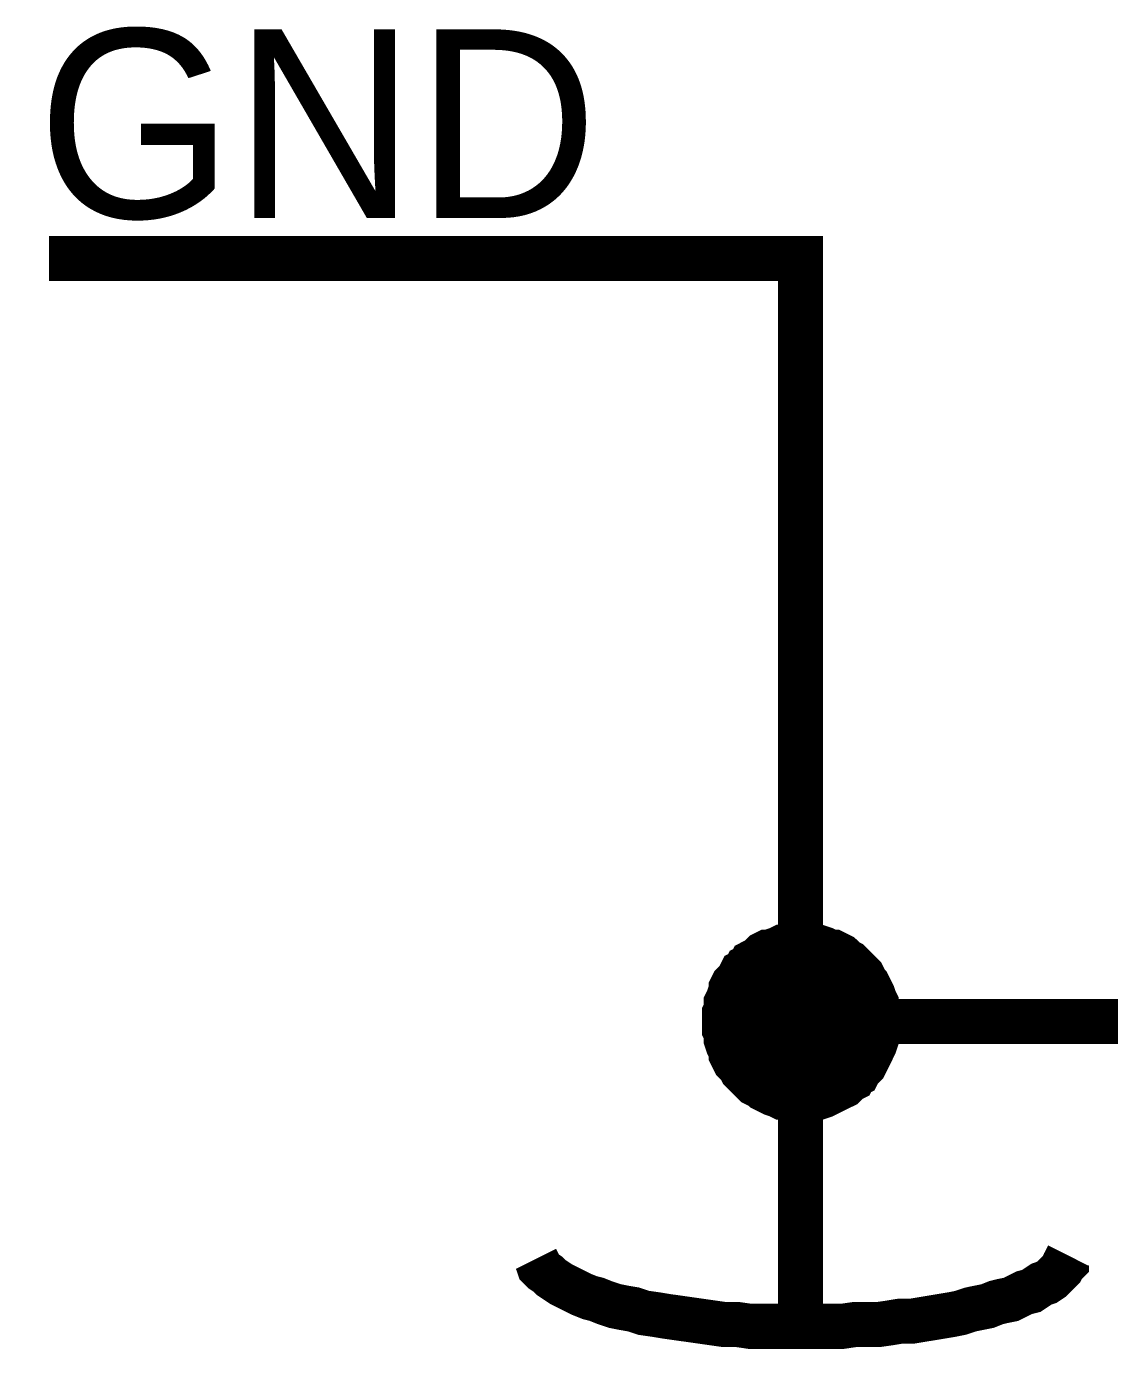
# Model space of a CAD drawing. Header units: millimetres. Extents: x 0 to 13.8, y 0 to 11.8.
# Drawn here: x 11.018 to 11.3015, y 9.3626 to 9.7092 of the extents above; entities that cross this region are included whole.
import ezdxf

# ---------------------------------------------------------------- set-up
doc = ezdxf.new("R2010")
doc.units = ezdxf.units.MM
doc.header["$MEASUREMENT"] = 0
doc.layers.add('Sheet', color=255, linetype='Continuous')

msp = doc.modelspace()

# ---------------------------------------------------------------- linework, layer by layer
at = {"layer": 'Sheet'}
for points, const_width in [([(11.02389, 9.64849), (11.22056, 9.64849), (11.22056, 9.44873), (12.00814, 9.44873)], 0.0118), ([(11.20072, 9.44873), (11.20072, 9.44961), (11.20072, 9.45094), (11.20116, 9.45182), (11.20116, 9.4527), (11.20116, 9.45358), (11.2016, 9.45446), (11.20204, 9.45579), (11.20248, 9.45667), (11.20248, 9.45755), (11.20292, 9.45843), (11.20336, 9.45887), (11.20424, 9.45976), (11.20469, 9.46064), (11.20513, 9.46152), (11.20601, 9.46196), (11.20645, 9.46284), (11.20733, 9.46328), (11.20777, 9.46416), (11.20865, 9.46461), (11.20954, 9.46505), (11.21042, 9.46593), (11.21086, 9.46637), (11.21174, 9.46681), (11.21262, 9.46681), (11.21351, 9.46725), (11.21483, 9.46769), (11.21571, 9.46813), (11.21659, 9.46813), (11.21747, 9.46813), (11.21836, 9.46857), (11.21968, 9.46857), (11.22056, 9.46857)], 0.0118), ([(11.20072, 9.44873), (11.20072, 9.44961), (11.20072, 9.45094), (11.20116, 9.45182), (11.20116, 9.4527), (11.20116, 9.45358), (11.2016, 9.45446), (11.20204, 9.45579), (11.20248, 9.45667), (11.20248, 9.45755), (11.20292, 9.45843), (11.20336, 9.45887), (11.20424, 9.45976), (11.20469, 9.46064), (11.20513, 9.46152), (11.20601, 9.46196), (11.20645, 9.46284), (11.20733, 9.46328), (11.20777, 9.46416), (11.20865, 9.46461), (11.20954, 9.46505), (11.21042, 9.46593), (11.21086, 9.46637), (11.21174, 9.46681), (11.21262, 9.46681), (11.21351, 9.46725), (11.21483, 9.46769), (11.21571, 9.46813), (11.21659, 9.46813), (11.21747, 9.46813), (11.21836, 9.46857), (11.21968, 9.46857), (11.22056, 9.46857)], 0.0118), ([(11.20072, 9.44873), (11.20072, 9.44961), (11.20072, 9.45094), (11.20116, 9.45182), (11.20116, 9.4527), (11.20116, 9.45358), (11.2016, 9.45446), (11.20204, 9.45579), (11.20248, 9.45667), (11.20248, 9.45755), (11.20292, 9.45843), (11.20336, 9.45887), (11.20424, 9.45976), (11.20469, 9.46064), (11.20513, 9.46152), (11.20601, 9.46196), (11.20645, 9.46284), (11.20733, 9.46328), (11.20777, 9.46416), (11.20865, 9.46461), (11.20954, 9.46505), (11.21042, 9.46593), (11.21086, 9.46637), (11.21174, 9.46681), (11.21262, 9.46681), (11.21351, 9.46725), (11.21483, 9.46769), (11.21571, 9.46813), (11.21659, 9.46813), (11.21747, 9.46813), (11.21836, 9.46857), (11.21968, 9.46857), (11.22056, 9.46857)], 0.0118), ([(11.20072, 9.44873), (11.20072, 9.44961), (11.20072, 9.45094), (11.20116, 9.45182), (11.20116, 9.4527), (11.20116, 9.45358), (11.2016, 9.45446), (11.20204, 9.45579), (11.20248, 9.45667), (11.20248, 9.45755), (11.20292, 9.45843), (11.20336, 9.45887), (11.20424, 9.45976), (11.20469, 9.46064), (11.20513, 9.46152), (11.20601, 9.46196), (11.20645, 9.46284), (11.20733, 9.46328), (11.20777, 9.46416), (11.20865, 9.46461), (11.20954, 9.46505), (11.21042, 9.46593), (11.21086, 9.46637), (11.21174, 9.46681), (11.21262, 9.46681), (11.21351, 9.46725), (11.21483, 9.46769), (11.21571, 9.46813), (11.21659, 9.46813), (11.21747, 9.46813), (11.21836, 9.46857), (11.21968, 9.46857), (11.22056, 9.46857)], 0.0118), ([(11.20072, 9.44873), (11.20072, 9.44961), (11.20072, 9.45094), (11.20116, 9.45182), (11.20116, 9.4527), (11.20116, 9.45358), (11.2016, 9.45446), (11.20204, 9.45579), (11.20248, 9.45667), (11.20248, 9.45755), (11.20292, 9.45843), (11.20336, 9.45887), (11.20424, 9.45976), (11.20469, 9.46064), (11.20513, 9.46152), (11.20601, 9.46196), (11.20645, 9.46284), (11.20733, 9.46328), (11.20777, 9.46416), (11.20865, 9.46461), (11.20954, 9.46505), (11.21042, 9.46593), (11.21086, 9.46637), (11.21174, 9.46681), (11.21262, 9.46681), (11.21351, 9.46725), (11.21483, 9.46769), (11.21571, 9.46813), (11.21659, 9.46813), (11.21747, 9.46813), (11.21836, 9.46857), (11.21968, 9.46857), (11.22056, 9.46857)], 0.0118), ([(11.22056, 9.46857), (11.22056, 9.46857)], 0.0118), ([(11.22056, 9.46857), (11.22144, 9.46857), (11.22277, 9.46857), (11.22365, 9.46813), (11.22453, 9.46813), (11.22541, 9.46813), (11.22673, 9.46769), (11.22762, 9.46725), (11.2285, 9.46681), (11.22938, 9.46681), (11.23026, 9.46637), (11.23114, 9.46593), (11.23203, 9.46505), (11.23247, 9.46461), (11.23335, 9.46416), (11.23423, 9.46328), (11.23467, 9.46284), (11.23555, 9.46196), (11.23599, 9.46152), (11.23688, 9.46064), (11.23732, 9.45976), (11.23776, 9.45887), (11.2382, 9.45843), (11.23864, 9.45755), (11.23908, 9.45667), (11.23952, 9.45579), (11.23996, 9.45446), (11.2404, 9.45358), (11.2404, 9.4527), (11.2404, 9.45182), (11.24085, 9.45094), (11.24085, 9.44961), (11.24085, 9.44873)], 0.0118), ([(11.22056, 9.46857), (11.22056, 9.46857)], 0.0118), ([(11.22056, 9.46857), (11.22144, 9.46857), (11.22277, 9.46857), (11.22365, 9.46813), (11.22453, 9.46813), (11.22541, 9.46813), (11.22673, 9.46769), (11.22762, 9.46725), (11.2285, 9.46681), (11.22938, 9.46681), (11.23026, 9.46637), (11.23114, 9.46593), (11.23203, 9.46505), (11.23247, 9.46461), (11.23335, 9.46416), (11.23423, 9.46328), (11.23467, 9.46284), (11.23555, 9.46196), (11.23599, 9.46152), (11.23688, 9.46064), (11.23732, 9.45976), (11.23776, 9.45887), (11.2382, 9.45843), (11.23864, 9.45755), (11.23908, 9.45667), (11.23952, 9.45579), (11.23996, 9.45446), (11.2404, 9.45358), (11.2404, 9.4527), (11.2404, 9.45182), (11.24085, 9.45094), (11.24085, 9.44961), (11.24085, 9.44873)], 0.0118), ([(11.22056, 9.46857), (11.22056, 9.46857)], 0.0118), ([(11.22056, 9.46857), (11.22144, 9.46857), (11.22277, 9.46857), (11.22365, 9.46813), (11.22453, 9.46813), (11.22541, 9.46813), (11.22673, 9.46769), (11.22762, 9.46725), (11.2285, 9.46681), (11.22938, 9.46681), (11.23026, 9.46637), (11.23114, 9.46593), (11.23203, 9.46505), (11.23247, 9.46461), (11.23335, 9.46416), (11.23423, 9.46328), (11.23467, 9.46284), (11.23555, 9.46196), (11.23599, 9.46152), (11.23688, 9.46064), (11.23732, 9.45976), (11.23776, 9.45887), (11.2382, 9.45843), (11.23864, 9.45755), (11.23908, 9.45667), (11.23952, 9.45579), (11.23996, 9.45446), (11.2404, 9.45358), (11.2404, 9.4527), (11.2404, 9.45182), (11.24085, 9.45094), (11.24085, 9.44961), (11.24085, 9.44873)], 0.0118), ([(11.22056, 9.46857), (11.22056, 9.46857)], 0.0118), ([(11.22056, 9.46857), (11.22144, 9.46857), (11.22277, 9.46857), (11.22365, 9.46813), (11.22453, 9.46813), (11.22541, 9.46813), (11.22673, 9.46769), (11.22762, 9.46725), (11.2285, 9.46681), (11.22938, 9.46681), (11.23026, 9.46637), (11.23114, 9.46593), (11.23203, 9.46505), (11.23247, 9.46461), (11.23335, 9.46416), (11.23423, 9.46328), (11.23467, 9.46284), (11.23555, 9.46196), (11.23599, 9.46152), (11.23688, 9.46064), (11.23732, 9.45976), (11.23776, 9.45887), (11.2382, 9.45843), (11.23864, 9.45755), (11.23908, 9.45667), (11.23952, 9.45579), (11.23996, 9.45446), (11.2404, 9.45358), (11.2404, 9.4527), (11.2404, 9.45182), (11.24085, 9.45094), (11.24085, 9.44961), (11.24085, 9.44873)], 0.0118), ([(11.22056, 9.46857), (11.22056, 9.46857)], 0.0118), ([(11.22056, 9.46857), (11.22144, 9.46857), (11.22277, 9.46857), (11.22365, 9.46813), (11.22453, 9.46813), (11.22541, 9.46813), (11.22673, 9.46769), (11.22762, 9.46725), (11.2285, 9.46681), (11.22938, 9.46681), (11.23026, 9.46637), (11.23114, 9.46593), (11.23203, 9.46505), (11.23247, 9.46461), (11.23335, 9.46416), (11.23423, 9.46328), (11.23467, 9.46284), (11.23555, 9.46196), (11.23599, 9.46152), (11.23688, 9.46064), (11.23732, 9.45976), (11.23776, 9.45887), (11.2382, 9.45843), (11.23864, 9.45755), (11.23908, 9.45667), (11.23952, 9.45579), (11.23996, 9.45446), (11.2404, 9.45358), (11.2404, 9.4527), (11.2404, 9.45182), (11.24085, 9.45094), (11.24085, 9.44961), (11.24085, 9.44873)], 0.0118), ([(11.20072, 9.44873), (11.20072, 9.44961), (11.20072, 9.45094), (11.20116, 9.45182), (11.20116, 9.4527), (11.20116, 9.45358), (11.2016, 9.45446), (11.20204, 9.45579), (11.20248, 9.45667), (11.20248, 9.45755), (11.20292, 9.45843), (11.20336, 9.45887), (11.20424, 9.45976), (11.20469, 9.46064), (11.20513, 9.46152), (11.20601, 9.46196), (11.20645, 9.46284), (11.20733, 9.46328), (11.20777, 9.46416), (11.20865, 9.46461), (11.20954, 9.46505), (11.21042, 9.46593), (11.21086, 9.46637), (11.21174, 9.46681), (11.21262, 9.46681), (11.21351, 9.46725), (11.21483, 9.46769), (11.21571, 9.46813), (11.21659, 9.46813), (11.21747, 9.46813), (11.21836, 9.46857), (11.21968, 9.46857), (11.22056, 9.46857)], 0.0039), ([(11.20072, 9.44873), (11.20072, 9.44961), (11.20072, 9.45094), (11.20116, 9.45182), (11.20116, 9.4527), (11.20116, 9.45358), (11.2016, 9.45446), (11.20204, 9.45579), (11.20248, 9.45667), (11.20248, 9.45755), (11.20292, 9.45843), (11.20336, 9.45887), (11.20424, 9.45976), (11.20469, 9.46064), (11.20513, 9.46152), (11.20601, 9.46196), (11.20645, 9.46284), (11.20733, 9.46328), (11.20777, 9.46416), (11.20865, 9.46461), (11.20954, 9.46505), (11.21042, 9.46593), (11.21086, 9.46637), (11.21174, 9.46681), (11.21262, 9.46681), (11.21351, 9.46725), (11.21483, 9.46769), (11.21571, 9.46813), (11.21659, 9.46813), (11.21747, 9.46813), (11.21836, 9.46857), (11.21968, 9.46857), (11.22056, 9.46857)], 0.0039), ([(11.20072, 9.44873), (11.20072, 9.44961), (11.20072, 9.45094), (11.20116, 9.45182), (11.20116, 9.4527), (11.20116, 9.45358), (11.2016, 9.45446), (11.20204, 9.45579), (11.20248, 9.45667), (11.20248, 9.45755), (11.20292, 9.45843), (11.20336, 9.45887), (11.20424, 9.45976), (11.20469, 9.46064), (11.20513, 9.46152), (11.20601, 9.46196), (11.20645, 9.46284), (11.20733, 9.46328), (11.20777, 9.46416), (11.20865, 9.46461), (11.20954, 9.46505), (11.21042, 9.46593), (11.21086, 9.46637), (11.21174, 9.46681), (11.21262, 9.46681), (11.21351, 9.46725), (11.21483, 9.46769), (11.21571, 9.46813), (11.21659, 9.46813), (11.21747, 9.46813), (11.21836, 9.46857), (11.21968, 9.46857), (11.22056, 9.46857)], 0.0039), ([(11.20072, 9.44873), (11.20072, 9.44961), (11.20072, 9.45094), (11.20116, 9.45182), (11.20116, 9.4527), (11.20116, 9.45358), (11.2016, 9.45446), (11.20204, 9.45579), (11.20248, 9.45667), (11.20248, 9.45755), (11.20292, 9.45843), (11.20336, 9.45887), (11.20424, 9.45976), (11.20469, 9.46064), (11.20513, 9.46152), (11.20601, 9.46196), (11.20645, 9.46284), (11.20733, 9.46328), (11.20777, 9.46416), (11.20865, 9.46461), (11.20954, 9.46505), (11.21042, 9.46593), (11.21086, 9.46637), (11.21174, 9.46681), (11.21262, 9.46681), (11.21351, 9.46725), (11.21483, 9.46769), (11.21571, 9.46813), (11.21659, 9.46813), (11.21747, 9.46813), (11.21836, 9.46857), (11.21968, 9.46857), (11.22056, 9.46857)], 0.0039), ([(11.20072, 9.44873), (11.20072, 9.44961), (11.20072, 9.45094), (11.20116, 9.45182), (11.20116, 9.4527), (11.20116, 9.45358), (11.2016, 9.45446), (11.20204, 9.45579), (11.20248, 9.45667), (11.20248, 9.45755), (11.20292, 9.45843), (11.20336, 9.45887), (11.20424, 9.45976), (11.20469, 9.46064), (11.20513, 9.46152), (11.20601, 9.46196), (11.20645, 9.46284), (11.20733, 9.46328), (11.20777, 9.46416), (11.20865, 9.46461), (11.20954, 9.46505), (11.21042, 9.46593), (11.21086, 9.46637), (11.21174, 9.46681), (11.21262, 9.46681), (11.21351, 9.46725), (11.21483, 9.46769), (11.21571, 9.46813), (11.21659, 9.46813), (11.21747, 9.46813), (11.21836, 9.46857), (11.21968, 9.46857), (11.22056, 9.46857)], 0.0039), ([(11.22056, 9.46857), (11.22056, 9.46857)], 0.0039), ([(11.22056, 9.46857), (11.22144, 9.46857), (11.22277, 9.46857), (11.22365, 9.46813), (11.22453, 9.46813), (11.22541, 9.46813), (11.22673, 9.46769), (11.22762, 9.46725), (11.2285, 9.46681), (11.22938, 9.46681), (11.23026, 9.46637), (11.23114, 9.46593), (11.23203, 9.46505), (11.23247, 9.46461), (11.23335, 9.46416), (11.23423, 9.46328), (11.23467, 9.46284), (11.23555, 9.46196), (11.23599, 9.46152), (11.23688, 9.46064), (11.23732, 9.45976), (11.23776, 9.45887), (11.2382, 9.45843), (11.23864, 9.45755), (11.23908, 9.45667), (11.23952, 9.45579), (11.23996, 9.45446), (11.2404, 9.45358), (11.2404, 9.4527), (11.2404, 9.45182), (11.24085, 9.45094), (11.24085, 9.44961), (11.24085, 9.44873)], 0.0039), ([(11.22056, 9.46857), (11.22056, 9.46857)], 0.0039), ([(11.22056, 9.46857), (11.22144, 9.46857), (11.22277, 9.46857), (11.22365, 9.46813), (11.22453, 9.46813), (11.22541, 9.46813), (11.22673, 9.46769), (11.22762, 9.46725), (11.2285, 9.46681), (11.22938, 9.46681), (11.23026, 9.46637), (11.23114, 9.46593), (11.23203, 9.46505), (11.23247, 9.46461), (11.23335, 9.46416), (11.23423, 9.46328), (11.23467, 9.46284), (11.23555, 9.46196), (11.23599, 9.46152), (11.23688, 9.46064), (11.23732, 9.45976), (11.23776, 9.45887), (11.2382, 9.45843), (11.23864, 9.45755), (11.23908, 9.45667), (11.23952, 9.45579), (11.23996, 9.45446), (11.2404, 9.45358), (11.2404, 9.4527), (11.2404, 9.45182), (11.24085, 9.45094), (11.24085, 9.44961), (11.24085, 9.44873)], 0.0039), ([(11.22056, 9.46857), (11.22056, 9.46857)], 0.0039), ([(11.22056, 9.46857), (11.22144, 9.46857), (11.22277, 9.46857), (11.22365, 9.46813), (11.22453, 9.46813), (11.22541, 9.46813), (11.22673, 9.46769), (11.22762, 9.46725), (11.2285, 9.46681), (11.22938, 9.46681), (11.23026, 9.46637), (11.23114, 9.46593), (11.23203, 9.46505), (11.23247, 9.46461), (11.23335, 9.46416), (11.23423, 9.46328), (11.23467, 9.46284), (11.23555, 9.46196), (11.23599, 9.46152), (11.23688, 9.46064), (11.23732, 9.45976), (11.23776, 9.45887), (11.2382, 9.45843), (11.23864, 9.45755), (11.23908, 9.45667), (11.23952, 9.45579), (11.23996, 9.45446), (11.2404, 9.45358), (11.2404, 9.4527), (11.2404, 9.45182), (11.24085, 9.45094), (11.24085, 9.44961), (11.24085, 9.44873)], 0.0039), ([(11.22056, 9.46857), (11.22056, 9.46857)], 0.0039), ([(11.22056, 9.46857), (11.22144, 9.46857), (11.22277, 9.46857), (11.22365, 9.46813), (11.22453, 9.46813), (11.22541, 9.46813), (11.22673, 9.46769), (11.22762, 9.46725), (11.2285, 9.46681), (11.22938, 9.46681), (11.23026, 9.46637), (11.23114, 9.46593), (11.23203, 9.46505), (11.23247, 9.46461), (11.23335, 9.46416), (11.23423, 9.46328), (11.23467, 9.46284), (11.23555, 9.46196), (11.23599, 9.46152), (11.23688, 9.46064), (11.23732, 9.45976), (11.23776, 9.45887), (11.2382, 9.45843), (11.23864, 9.45755), (11.23908, 9.45667), (11.23952, 9.45579), (11.23996, 9.45446), (11.2404, 9.45358), (11.2404, 9.4527), (11.2404, 9.45182), (11.24085, 9.45094), (11.24085, 9.44961), (11.24085, 9.44873)], 0.0039), ([(11.22056, 9.46857), (11.22056, 9.46857)], 0.0039), ([(11.22056, 9.46857), (11.22144, 9.46857), (11.22277, 9.46857), (11.22365, 9.46813), (11.22453, 9.46813), (11.22541, 9.46813), (11.22673, 9.46769), (11.22762, 9.46725), (11.2285, 9.46681), (11.22938, 9.46681), (11.23026, 9.46637), (11.23114, 9.46593), (11.23203, 9.46505), (11.23247, 9.46461), (11.23335, 9.46416), (11.23423, 9.46328), (11.23467, 9.46284), (11.23555, 9.46196), (11.23599, 9.46152), (11.23688, 9.46064), (11.23732, 9.45976), (11.23776, 9.45887), (11.2382, 9.45843), (11.23864, 9.45755), (11.23908, 9.45667), (11.23952, 9.45579), (11.23996, 9.45446), (11.2404, 9.45358), (11.2404, 9.4527), (11.2404, 9.45182), (11.24085, 9.45094), (11.24085, 9.44961), (11.24085, 9.44873)], 0.0039), ([(11.22056, 9.42845), (11.21968, 9.42845), (11.21836, 9.42845), (11.21747, 9.42889), (11.21659, 9.42889), (11.21571, 9.42889), (11.21483, 9.42933), (11.21351, 9.42977), (11.21262, 9.43021), (11.21174, 9.43065), (11.21086, 9.43109), (11.21042, 9.43153), (11.20954, 9.43197), (11.20865, 9.43241), (11.20777, 9.4333), (11.20733, 9.43374), (11.20645, 9.43462), (11.20601, 9.43506), (11.20513, 9.43594), (11.20469, 9.43682), (11.20424, 9.43727), (11.20336, 9.43815), (11.20292, 9.43903), (11.20248, 9.43991), (11.20248, 9.44079), (11.20204, 9.44168), (11.2016, 9.44256), (11.20116, 9.44388), (11.20116, 9.44476), (11.20116, 9.44564), (11.20072, 9.44653), (11.20072, 9.44785), (11.20072, 9.44873)], 0.0118), ([(11.20072, 9.44873), (11.20072, 9.44873)], 0.0118), ([(11.22056, 9.42845), (11.21968, 9.42845), (11.21836, 9.42845), (11.21747, 9.42889), (11.21659, 9.42889), (11.21571, 9.42889), (11.21483, 9.42933), (11.21351, 9.42977), (11.21262, 9.43021), (11.21174, 9.43065), (11.21086, 9.43109), (11.21042, 9.43153), (11.20954, 9.43197), (11.20865, 9.43241), (11.20777, 9.4333), (11.20733, 9.43374), (11.20645, 9.43462), (11.20601, 9.43506), (11.20513, 9.43594), (11.20469, 9.43682), (11.20424, 9.43727), (11.20336, 9.43815), (11.20292, 9.43903), (11.20248, 9.43991), (11.20248, 9.44079), (11.20204, 9.44168), (11.2016, 9.44256), (11.20116, 9.44388), (11.20116, 9.44476), (11.20116, 9.44564), (11.20072, 9.44653), (11.20072, 9.44785), (11.20072, 9.44873)], 0.0118), ([(11.20072, 9.44873), (11.20072, 9.44873)], 0.0118), ([(11.22056, 9.42845), (11.21968, 9.42845), (11.21836, 9.42845), (11.21747, 9.42889), (11.21659, 9.42889), (11.21571, 9.42889), (11.21483, 9.42933), (11.21351, 9.42977), (11.21262, 9.43021), (11.21174, 9.43065), (11.21086, 9.43109), (11.21042, 9.43153), (11.20954, 9.43197), (11.20865, 9.43241), (11.20777, 9.4333), (11.20733, 9.43374), (11.20645, 9.43462), (11.20601, 9.43506), (11.20513, 9.43594), (11.20469, 9.43682), (11.20424, 9.43727), (11.20336, 9.43815), (11.20292, 9.43903), (11.20248, 9.43991), (11.20248, 9.44079), (11.20204, 9.44168), (11.2016, 9.44256), (11.20116, 9.44388), (11.20116, 9.44476), (11.20116, 9.44564), (11.20072, 9.44653), (11.20072, 9.44785), (11.20072, 9.44873)], 0.0118), ([(11.20072, 9.44873), (11.20072, 9.44873)], 0.0118), ([(11.22056, 9.42845), (11.21968, 9.42845), (11.21836, 9.42845), (11.21747, 9.42889), (11.21659, 9.42889), (11.21571, 9.42889), (11.21483, 9.42933), (11.21351, 9.42977), (11.21262, 9.43021), (11.21174, 9.43065), (11.21086, 9.43109), (11.21042, 9.43153), (11.20954, 9.43197), (11.20865, 9.43241), (11.20777, 9.4333), (11.20733, 9.43374), (11.20645, 9.43462), (11.20601, 9.43506), (11.20513, 9.43594), (11.20469, 9.43682), (11.20424, 9.43727), (11.20336, 9.43815), (11.20292, 9.43903), (11.20248, 9.43991), (11.20248, 9.44079), (11.20204, 9.44168), (11.2016, 9.44256), (11.20116, 9.44388), (11.20116, 9.44476), (11.20116, 9.44564), (11.20072, 9.44653), (11.20072, 9.44785), (11.20072, 9.44873)], 0.0118), ([(11.20072, 9.44873), (11.20072, 9.44873)], 0.0118), ([(11.22056, 9.42845), (11.21968, 9.42845), (11.21836, 9.42845), (11.21747, 9.42889), (11.21659, 9.42889), (11.21571, 9.42889), (11.21483, 9.42933), (11.21351, 9.42977), (11.21262, 9.43021), (11.21174, 9.43065), (11.21086, 9.43109), (11.21042, 9.43153), (11.20954, 9.43197), (11.20865, 9.43241), (11.20777, 9.4333), (11.20733, 9.43374), (11.20645, 9.43462), (11.20601, 9.43506), (11.20513, 9.43594), (11.20469, 9.43682), (11.20424, 9.43727), (11.20336, 9.43815), (11.20292, 9.43903), (11.20248, 9.43991), (11.20248, 9.44079), (11.20204, 9.44168), (11.2016, 9.44256), (11.20116, 9.44388), (11.20116, 9.44476), (11.20116, 9.44564), (11.20072, 9.44653), (11.20072, 9.44785), (11.20072, 9.44873)], 0.0118), ([(11.20072, 9.44873), (11.20072, 9.44873)], 0.0118), ([(11.24085, 9.44873), (11.24085, 9.44785), (11.24085, 9.44653), (11.2404, 9.44564), (11.2404, 9.44476), (11.2404, 9.44388), (11.23996, 9.44256), (11.23952, 9.44168), (11.23908, 9.44079), (11.23864, 9.43991), (11.2382, 9.43903), (11.23776, 9.43815), (11.23732, 9.43727), (11.23688, 9.43682), (11.23599, 9.43594), (11.23555, 9.43506), (11.23467, 9.43462), (11.23423, 9.43374), (11.23335, 9.4333), (11.23247, 9.43241), (11.23203, 9.43197), (11.23114, 9.43153), (11.23026, 9.43109), (11.22938, 9.43065), (11.2285, 9.43021), (11.22762, 9.42977), (11.22673, 9.42933), (11.22541, 9.42889), (11.22453, 9.42889), (11.22365, 9.42889), (11.22277, 9.42845), (11.22144, 9.42845), (11.22056, 9.42845)], 0.0118), ([(11.22056, 9.36847), (11.22056, 9.44873)], 0.0118), ([(11.24085, 9.44873), (11.24085, 9.44785), (11.24085, 9.44653), (11.2404, 9.44564), (11.2404, 9.44476), (11.2404, 9.44388), (11.23996, 9.44256), (11.23952, 9.44168), (11.23908, 9.44079), (11.23864, 9.43991), (11.2382, 9.43903), (11.23776, 9.43815), (11.23732, 9.43727), (11.23688, 9.43682), (11.23599, 9.43594), (11.23555, 9.43506), (11.23467, 9.43462), (11.23423, 9.43374), (11.23335, 9.4333), (11.23247, 9.43241), (11.23203, 9.43197), (11.23114, 9.43153), (11.23026, 9.43109), (11.22938, 9.43065), (11.2285, 9.43021), (11.22762, 9.42977), (11.22673, 9.42933), (11.22541, 9.42889), (11.22453, 9.42889), (11.22365, 9.42889), (11.22277, 9.42845), (11.22144, 9.42845), (11.22056, 9.42845)], 0.0118), ([(11.24085, 9.44873), (11.24085, 9.44785), (11.24085, 9.44653), (11.2404, 9.44564), (11.2404, 9.44476), (11.2404, 9.44388), (11.23996, 9.44256), (11.23952, 9.44168), (11.23908, 9.44079), (11.23864, 9.43991), (11.2382, 9.43903), (11.23776, 9.43815), (11.23732, 9.43727), (11.23688, 9.43682), (11.23599, 9.43594), (11.23555, 9.43506), (11.23467, 9.43462), (11.23423, 9.43374), (11.23335, 9.4333), (11.23247, 9.43241), (11.23203, 9.43197), (11.23114, 9.43153), (11.23026, 9.43109), (11.22938, 9.43065), (11.2285, 9.43021), (11.22762, 9.42977), (11.22673, 9.42933), (11.22541, 9.42889), (11.22453, 9.42889), (11.22365, 9.42889), (11.22277, 9.42845), (11.22144, 9.42845), (11.22056, 9.42845)], 0.0118), ([(11.24085, 9.44873), (11.24085, 9.44785), (11.24085, 9.44653), (11.2404, 9.44564), (11.2404, 9.44476), (11.2404, 9.44388), (11.23996, 9.44256), (11.23952, 9.44168), (11.23908, 9.44079), (11.23864, 9.43991), (11.2382, 9.43903), (11.23776, 9.43815), (11.23732, 9.43727), (11.23688, 9.43682), (11.23599, 9.43594), (11.23555, 9.43506), (11.23467, 9.43462), (11.23423, 9.43374), (11.23335, 9.4333), (11.23247, 9.43241), (11.23203, 9.43197), (11.23114, 9.43153), (11.23026, 9.43109), (11.22938, 9.43065), (11.2285, 9.43021), (11.22762, 9.42977), (11.22673, 9.42933), (11.22541, 9.42889), (11.22453, 9.42889), (11.22365, 9.42889), (11.22277, 9.42845), (11.22144, 9.42845), (11.22056, 9.42845)], 0.0118), ([(11.24085, 9.44873), (11.24085, 9.44785), (11.24085, 9.44653), (11.2404, 9.44564), (11.2404, 9.44476), (11.2404, 9.44388), (11.23996, 9.44256), (11.23952, 9.44168), (11.23908, 9.44079), (11.23864, 9.43991), (11.2382, 9.43903), (11.23776, 9.43815), (11.23732, 9.43727), (11.23688, 9.43682), (11.23599, 9.43594), (11.23555, 9.43506), (11.23467, 9.43462), (11.23423, 9.43374), (11.23335, 9.4333), (11.23247, 9.43241), (11.23203, 9.43197), (11.23114, 9.43153), (11.23026, 9.43109), (11.22938, 9.43065), (11.2285, 9.43021), (11.22762, 9.42977), (11.22673, 9.42933), (11.22541, 9.42889), (11.22453, 9.42889), (11.22365, 9.42889), (11.22277, 9.42845), (11.22144, 9.42845), (11.22056, 9.42845)], 0.0118), ([(11.24085, 9.44873), (11.24085, 9.44873), (11.24085, 9.44873), (11.24085, 9.44873), (11.24085, 9.44873), (11.24085, 9.44873), (11.24085, 9.44873), (11.24085, 9.44873), (11.24085, 9.44873), (11.24085, 9.44873), (11.24085, 9.44873), (11.24085, 9.44873), (11.24085, 9.44873), (11.24085, 9.44873), (11.24085, 9.44873), (11.24085, 9.44873), (11.24085, 9.44873), (11.24085, 9.44873), (11.24085, 9.44873), (11.24085, 9.44873), (11.24085, 9.44873), (11.24085, 9.44873), (11.24085, 9.44873), (11.24085, 9.44873), (11.24085, 9.44873), (11.24085, 9.44873), (11.24085, 9.44873), (11.24085, 9.44873), (11.24085, 9.44873), (11.24085, 9.44873), (11.24085, 9.44873), (11.24085, 9.44873), (11.24085, 9.44873)], 0.0118), ([(11.24085, 9.44873), (11.24085, 9.44873)], 0.0118), ([(11.24085, 9.44873), (11.24085, 9.44873), (11.24085, 9.44873), (11.24085, 9.44873), (11.24085, 9.44873), (11.24085, 9.44873), (11.24085, 9.44873), (11.24085, 9.44873), (11.24085, 9.44873), (11.24085, 9.44873), (11.24085, 9.44873), (11.24085, 9.44873), (11.24085, 9.44873), (11.24085, 9.44873), (11.24085, 9.44873), (11.24085, 9.44873), (11.24085, 9.44873), (11.24085, 9.44873), (11.24085, 9.44873), (11.24085, 9.44873), (11.24085, 9.44873), (11.24085, 9.44873), (11.24085, 9.44873), (11.24085, 9.44873), (11.24085, 9.44873), (11.24085, 9.44873), (11.24085, 9.44873), (11.24085, 9.44873), (11.24085, 9.44873), (11.24085, 9.44873), (11.24085, 9.44873), (11.24085, 9.44873), (11.24085, 9.44873)], 0.0118), ([(11.24085, 9.44873), (11.24085, 9.44873)], 0.0118), ([(11.24085, 9.44873), (11.24085, 9.44873), (11.24085, 9.44873), (11.24085, 9.44873), (11.24085, 9.44873), (11.24085, 9.44873), (11.24085, 9.44873), (11.24085, 9.44873), (11.24085, 9.44873), (11.24085, 9.44873), (11.24085, 9.44873), (11.24085, 9.44873), (11.24085, 9.44873), (11.24085, 9.44873), (11.24085, 9.44873), (11.24085, 9.44873), (11.24085, 9.44873), (11.24085, 9.44873), (11.24085, 9.44873), (11.24085, 9.44873), (11.24085, 9.44873), (11.24085, 9.44873), (11.24085, 9.44873), (11.24085, 9.44873), (11.24085, 9.44873), (11.24085, 9.44873), (11.24085, 9.44873), (11.24085, 9.44873), (11.24085, 9.44873), (11.24085, 9.44873), (11.24085, 9.44873), (11.24085, 9.44873), (11.24085, 9.44873)], 0.0118), ([(11.24085, 9.44873), (11.24085, 9.44873)], 0.0118), ([(11.24085, 9.44873), (11.24085, 9.44873), (11.24085, 9.44873), (11.24085, 9.44873), (11.24085, 9.44873), (11.24085, 9.44873), (11.24085, 9.44873), (11.24085, 9.44873), (11.24085, 9.44873), (11.24085, 9.44873), (11.24085, 9.44873), (11.24085, 9.44873), (11.24085, 9.44873), (11.24085, 9.44873), (11.24085, 9.44873), (11.24085, 9.44873), (11.24085, 9.44873), (11.24085, 9.44873), (11.24085, 9.44873), (11.24085, 9.44873), (11.24085, 9.44873), (11.24085, 9.44873), (11.24085, 9.44873), (11.24085, 9.44873), (11.24085, 9.44873), (11.24085, 9.44873), (11.24085, 9.44873), (11.24085, 9.44873), (11.24085, 9.44873), (11.24085, 9.44873), (11.24085, 9.44873), (11.24085, 9.44873), (11.24085, 9.44873)], 0.0118), ([(11.24085, 9.44873), (11.24085, 9.44873)], 0.0118), ([(11.24085, 9.44873), (11.24085, 9.44873), (11.24085, 9.44873), (11.24085, 9.44873), (11.24085, 9.44873), (11.24085, 9.44873), (11.24085, 9.44873), (11.24085, 9.44873), (11.24085, 9.44873), (11.24085, 9.44873), (11.24085, 9.44873), (11.24085, 9.44873), (11.24085, 9.44873), (11.24085, 9.44873), (11.24085, 9.44873), (11.24085, 9.44873), (11.24085, 9.44873), (11.24085, 9.44873), (11.24085, 9.44873), (11.24085, 9.44873), (11.24085, 9.44873), (11.24085, 9.44873), (11.24085, 9.44873), (11.24085, 9.44873), (11.24085, 9.44873), (11.24085, 9.44873), (11.24085, 9.44873), (11.24085, 9.44873), (11.24085, 9.44873), (11.24085, 9.44873), (11.24085, 9.44873), (11.24085, 9.44873), (11.24085, 9.44873)], 0.0118), ([(11.24085, 9.44873), (11.24085, 9.44873)], 0.0118), ([(11.22056, 9.42845), (11.21968, 9.42845), (11.21836, 9.42845), (11.21747, 9.42889), (11.21659, 9.42889), (11.21571, 9.42889), (11.21483, 9.42933), (11.21351, 9.42977), (11.21262, 9.43021), (11.21174, 9.43065), (11.21086, 9.43109), (11.21042, 9.43153), (11.20954, 9.43197), (11.20865, 9.43241), (11.20777, 9.4333), (11.20733, 9.43374), (11.20645, 9.43462), (11.20601, 9.43506), (11.20513, 9.43594), (11.20469, 9.43682), (11.20424, 9.43727), (11.20336, 9.43815), (11.20292, 9.43903), (11.20248, 9.43991), (11.20248, 9.44079), (11.20204, 9.44168), (11.2016, 9.44256), (11.20116, 9.44388), (11.20116, 9.44476), (11.20116, 9.44564), (11.20072, 9.44653), (11.20072, 9.44785), (11.20072, 9.44873)], 0.0039), ([(11.20072, 9.44873), (11.20072, 9.44873)], 0.0039), ([(11.22056, 9.42845), (11.21968, 9.42845), (11.21836, 9.42845), (11.21747, 9.42889), (11.21659, 9.42889), (11.21571, 9.42889), (11.21483, 9.42933), (11.21351, 9.42977), (11.21262, 9.43021), (11.21174, 9.43065), (11.21086, 9.43109), (11.21042, 9.43153), (11.20954, 9.43197), (11.20865, 9.43241), (11.20777, 9.4333), (11.20733, 9.43374), (11.20645, 9.43462), (11.20601, 9.43506), (11.20513, 9.43594), (11.20469, 9.43682), (11.20424, 9.43727), (11.20336, 9.43815), (11.20292, 9.43903), (11.20248, 9.43991), (11.20248, 9.44079), (11.20204, 9.44168), (11.2016, 9.44256), (11.20116, 9.44388), (11.20116, 9.44476), (11.20116, 9.44564), (11.20072, 9.44653), (11.20072, 9.44785), (11.20072, 9.44873)], 0.0039), ([(11.20072, 9.44873), (11.20072, 9.44873)], 0.0039), ([(11.22056, 9.42845), (11.21968, 9.42845), (11.21836, 9.42845), (11.21747, 9.42889), (11.21659, 9.42889), (11.21571, 9.42889), (11.21483, 9.42933), (11.21351, 9.42977), (11.21262, 9.43021), (11.21174, 9.43065), (11.21086, 9.43109), (11.21042, 9.43153), (11.20954, 9.43197), (11.20865, 9.43241), (11.20777, 9.4333), (11.20733, 9.43374), (11.20645, 9.43462), (11.20601, 9.43506), (11.20513, 9.43594), (11.20469, 9.43682), (11.20424, 9.43727), (11.20336, 9.43815), (11.20292, 9.43903), (11.20248, 9.43991), (11.20248, 9.44079), (11.20204, 9.44168), (11.2016, 9.44256), (11.20116, 9.44388), (11.20116, 9.44476), (11.20116, 9.44564), (11.20072, 9.44653), (11.20072, 9.44785), (11.20072, 9.44873)], 0.0039), ([(11.20072, 9.44873), (11.20072, 9.44873)], 0.0039), ([(11.22056, 9.42845), (11.21968, 9.42845), (11.21836, 9.42845), (11.21747, 9.42889), (11.21659, 9.42889), (11.21571, 9.42889), (11.21483, 9.42933), (11.21351, 9.42977), (11.21262, 9.43021), (11.21174, 9.43065), (11.21086, 9.43109), (11.21042, 9.43153), (11.20954, 9.43197), (11.20865, 9.43241), (11.20777, 9.4333), (11.20733, 9.43374), (11.20645, 9.43462), (11.20601, 9.43506), (11.20513, 9.43594), (11.20469, 9.43682), (11.20424, 9.43727), (11.20336, 9.43815), (11.20292, 9.43903), (11.20248, 9.43991), (11.20248, 9.44079), (11.20204, 9.44168), (11.2016, 9.44256), (11.20116, 9.44388), (11.20116, 9.44476), (11.20116, 9.44564), (11.20072, 9.44653), (11.20072, 9.44785), (11.20072, 9.44873)], 0.0039), ([(11.20072, 9.44873), (11.20072, 9.44873)], 0.0039), ([(11.22056, 9.42845), (11.21968, 9.42845), (11.21836, 9.42845), (11.21747, 9.42889), (11.21659, 9.42889), (11.21571, 9.42889), (11.21483, 9.42933), (11.21351, 9.42977), (11.21262, 9.43021), (11.21174, 9.43065), (11.21086, 9.43109), (11.21042, 9.43153), (11.20954, 9.43197), (11.20865, 9.43241), (11.20777, 9.4333), (11.20733, 9.43374), (11.20645, 9.43462), (11.20601, 9.43506), (11.20513, 9.43594), (11.20469, 9.43682), (11.20424, 9.43727), (11.20336, 9.43815), (11.20292, 9.43903), (11.20248, 9.43991), (11.20248, 9.44079), (11.20204, 9.44168), (11.2016, 9.44256), (11.20116, 9.44388), (11.20116, 9.44476), (11.20116, 9.44564), (11.20072, 9.44653), (11.20072, 9.44785), (11.20072, 9.44873)], 0.0039), ([(11.20072, 9.44873), (11.20072, 9.44873)], 0.0039), ([(11.24085, 9.44873), (11.24085, 9.44785), (11.24085, 9.44653), (11.2404, 9.44564), (11.2404, 9.44476), (11.2404, 9.44388), (11.23996, 9.44256), (11.23952, 9.44168), (11.23908, 9.44079), (11.23864, 9.43991), (11.2382, 9.43903), (11.23776, 9.43815), (11.23732, 9.43727), (11.23688, 9.43682), (11.23599, 9.43594), (11.23555, 9.43506), (11.23467, 9.43462), (11.23423, 9.43374), (11.23335, 9.4333), (11.23247, 9.43241), (11.23203, 9.43197), (11.23114, 9.43153), (11.23026, 9.43109), (11.22938, 9.43065), (11.2285, 9.43021), (11.22762, 9.42977), (11.22673, 9.42933), (11.22541, 9.42889), (11.22453, 9.42889), (11.22365, 9.42889), (11.22277, 9.42845), (11.22144, 9.42845), (11.22056, 9.42845)], 0.0039), ([(11.24085, 9.44873), (11.24085, 9.44785), (11.24085, 9.44653), (11.2404, 9.44564), (11.2404, 9.44476), (11.2404, 9.44388), (11.23996, 9.44256), (11.23952, 9.44168), (11.23908, 9.44079), (11.23864, 9.43991), (11.2382, 9.43903), (11.23776, 9.43815), (11.23732, 9.43727), (11.23688, 9.43682), (11.23599, 9.43594), (11.23555, 9.43506), (11.23467, 9.43462), (11.23423, 9.43374), (11.23335, 9.4333), (11.23247, 9.43241), (11.23203, 9.43197), (11.23114, 9.43153), (11.23026, 9.43109), (11.22938, 9.43065), (11.2285, 9.43021), (11.22762, 9.42977), (11.22673, 9.42933), (11.22541, 9.42889), (11.22453, 9.42889), (11.22365, 9.42889), (11.22277, 9.42845), (11.22144, 9.42845), (11.22056, 9.42845)], 0.0039), ([(11.24085, 9.44873), (11.24085, 9.44785), (11.24085, 9.44653), (11.2404, 9.44564), (11.2404, 9.44476), (11.2404, 9.44388), (11.23996, 9.44256), (11.23952, 9.44168), (11.23908, 9.44079), (11.23864, 9.43991), (11.2382, 9.43903), (11.23776, 9.43815), (11.23732, 9.43727), (11.23688, 9.43682), (11.23599, 9.43594), (11.23555, 9.43506), (11.23467, 9.43462), (11.23423, 9.43374), (11.23335, 9.4333), (11.23247, 9.43241), (11.23203, 9.43197), (11.23114, 9.43153), (11.23026, 9.43109), (11.22938, 9.43065), (11.2285, 9.43021), (11.22762, 9.42977), (11.22673, 9.42933), (11.22541, 9.42889), (11.22453, 9.42889), (11.22365, 9.42889), (11.22277, 9.42845), (11.22144, 9.42845), (11.22056, 9.42845)], 0.0039), ([(11.24085, 9.44873), (11.24085, 9.44785), (11.24085, 9.44653), (11.2404, 9.44564), (11.2404, 9.44476), (11.2404, 9.44388), (11.23996, 9.44256), (11.23952, 9.44168), (11.23908, 9.44079), (11.23864, 9.43991), (11.2382, 9.43903), (11.23776, 9.43815), (11.23732, 9.43727), (11.23688, 9.43682), (11.23599, 9.43594), (11.23555, 9.43506), (11.23467, 9.43462), (11.23423, 9.43374), (11.23335, 9.4333), (11.23247, 9.43241), (11.23203, 9.43197), (11.23114, 9.43153), (11.23026, 9.43109), (11.22938, 9.43065), (11.2285, 9.43021), (11.22762, 9.42977), (11.22673, 9.42933), (11.22541, 9.42889), (11.22453, 9.42889), (11.22365, 9.42889), (11.22277, 9.42845), (11.22144, 9.42845), (11.22056, 9.42845)], 0.0039), ([(11.24085, 9.44873), (11.24085, 9.44785), (11.24085, 9.44653), (11.2404, 9.44564), (11.2404, 9.44476), (11.2404, 9.44388), (11.23996, 9.44256), (11.23952, 9.44168), (11.23908, 9.44079), (11.23864, 9.43991), (11.2382, 9.43903), (11.23776, 9.43815), (11.23732, 9.43727), (11.23688, 9.43682), (11.23599, 9.43594), (11.23555, 9.43506), (11.23467, 9.43462), (11.23423, 9.43374), (11.23335, 9.4333), (11.23247, 9.43241), (11.23203, 9.43197), (11.23114, 9.43153), (11.23026, 9.43109), (11.22938, 9.43065), (11.2285, 9.43021), (11.22762, 9.42977), (11.22673, 9.42933), (11.22541, 9.42889), (11.22453, 9.42889), (11.22365, 9.42889), (11.22277, 9.42845), (11.22144, 9.42845), (11.22056, 9.42845)], 0.0039), ([(11.24085, 9.44873), (11.24085, 9.44873), (11.24085, 9.44873), (11.24085, 9.44873), (11.24085, 9.44873), (11.24085, 9.44873), (11.24085, 9.44873), (11.24085, 9.44873), (11.24085, 9.44873), (11.24085, 9.44873), (11.24085, 9.44873), (11.24085, 9.44873), (11.24085, 9.44873), (11.24085, 9.44873), (11.24085, 9.44873), (11.24085, 9.44873), (11.24085, 9.44873), (11.24085, 9.44873), (11.24085, 9.44873), (11.24085, 9.44873), (11.24085, 9.44873), (11.24085, 9.44873), (11.24085, 9.44873), (11.24085, 9.44873), (11.24085, 9.44873), (11.24085, 9.44873), (11.24085, 9.44873), (11.24085, 9.44873), (11.24085, 9.44873), (11.24085, 9.44873), (11.24085, 9.44873), (11.24085, 9.44873), (11.24085, 9.44873)], 0.0039), ([(11.24085, 9.44873), (11.24085, 9.44873)], 0.0039), ([(11.24085, 9.44873), (11.24085, 9.44873), (11.24085, 9.44873), (11.24085, 9.44873), (11.24085, 9.44873), (11.24085, 9.44873), (11.24085, 9.44873), (11.24085, 9.44873), (11.24085, 9.44873), (11.24085, 9.44873), (11.24085, 9.44873), (11.24085, 9.44873), (11.24085, 9.44873), (11.24085, 9.44873), (11.24085, 9.44873), (11.24085, 9.44873), (11.24085, 9.44873), (11.24085, 9.44873), (11.24085, 9.44873), (11.24085, 9.44873), (11.24085, 9.44873), (11.24085, 9.44873), (11.24085, 9.44873), (11.24085, 9.44873), (11.24085, 9.44873), (11.24085, 9.44873), (11.24085, 9.44873), (11.24085, 9.44873), (11.24085, 9.44873), (11.24085, 9.44873), (11.24085, 9.44873), (11.24085, 9.44873), (11.24085, 9.44873)], 0.0039), ([(11.24085, 9.44873), (11.24085, 9.44873)], 0.0039), ([(11.24085, 9.44873), (11.24085, 9.44873), (11.24085, 9.44873), (11.24085, 9.44873), (11.24085, 9.44873), (11.24085, 9.44873), (11.24085, 9.44873), (11.24085, 9.44873), (11.24085, 9.44873), (11.24085, 9.44873), (11.24085, 9.44873), (11.24085, 9.44873), (11.24085, 9.44873), (11.24085, 9.44873), (11.24085, 9.44873), (11.24085, 9.44873), (11.24085, 9.44873), (11.24085, 9.44873), (11.24085, 9.44873), (11.24085, 9.44873), (11.24085, 9.44873), (11.24085, 9.44873), (11.24085, 9.44873), (11.24085, 9.44873), (11.24085, 9.44873), (11.24085, 9.44873), (11.24085, 9.44873), (11.24085, 9.44873), (11.24085, 9.44873), (11.24085, 9.44873), (11.24085, 9.44873), (11.24085, 9.44873), (11.24085, 9.44873)], 0.0039), ([(11.24085, 9.44873), (11.24085, 9.44873)], 0.0039), ([(11.24085, 9.44873), (11.24085, 9.44873), (11.24085, 9.44873), (11.24085, 9.44873), (11.24085, 9.44873), (11.24085, 9.44873), (11.24085, 9.44873), (11.24085, 9.44873), (11.24085, 9.44873), (11.24085, 9.44873), (11.24085, 9.44873), (11.24085, 9.44873), (11.24085, 9.44873), (11.24085, 9.44873), (11.24085, 9.44873), (11.24085, 9.44873), (11.24085, 9.44873), (11.24085, 9.44873), (11.24085, 9.44873), (11.24085, 9.44873), (11.24085, 9.44873), (11.24085, 9.44873), (11.24085, 9.44873), (11.24085, 9.44873), (11.24085, 9.44873), (11.24085, 9.44873), (11.24085, 9.44873), (11.24085, 9.44873), (11.24085, 9.44873), (11.24085, 9.44873), (11.24085, 9.44873), (11.24085, 9.44873), (11.24085, 9.44873)], 0.0039), ([(11.24085, 9.44873), (11.24085, 9.44873)], 0.0039), ([(11.24085, 9.44873), (11.24085, 9.44873), (11.24085, 9.44873), (11.24085, 9.44873), (11.24085, 9.44873), (11.24085, 9.44873), (11.24085, 9.44873), (11.24085, 9.44873), (11.24085, 9.44873), (11.24085, 9.44873), (11.24085, 9.44873), (11.24085, 9.44873), (11.24085, 9.44873), (11.24085, 9.44873), (11.24085, 9.44873), (11.24085, 9.44873), (11.24085, 9.44873), (11.24085, 9.44873), (11.24085, 9.44873), (11.24085, 9.44873), (11.24085, 9.44873), (11.24085, 9.44873), (11.24085, 9.44873), (11.24085, 9.44873), (11.24085, 9.44873), (11.24085, 9.44873), (11.24085, 9.44873), (11.24085, 9.44873), (11.24085, 9.44873), (11.24085, 9.44873), (11.24085, 9.44873), (11.24085, 9.44873), (11.24085, 9.44873)], 0.0039), ([(11.24085, 9.44873), (11.24085, 9.44873)], 0.0039), ([(11.15133, 9.38655), (11.15177, 9.38567), (11.15221, 9.38435), (11.15309, 9.38347), (11.15441, 9.38258), (11.1553, 9.3817), (11.15662, 9.38082), (11.15794, 9.37994), (11.15971, 9.37906), (11.16147, 9.37817), (11.16323, 9.37729), (11.16544, 9.37641), (11.1672, 9.37597), (11.16941, 9.37509), (11.17205, 9.37421), (11.17426, 9.37377), (11.1769, 9.37332), (11.17955, 9.37244), (11.18264, 9.372), (11.18528, 9.37156), (11.18837, 9.37112), (11.19146, 9.37068), (11.19454, 9.37024), (11.19763, 9.3698), (11.20072, 9.36936), (11.20424, 9.36936), (11.20733, 9.36891), (11.21086, 9.36891), (11.21439, 9.36891), (11.21791, 9.36891), (11.22144, 9.36891), (11.22497, 9.36891), (11.2285, 9.36891)], 0.0118), ([(11.2285, 9.36891), (11.23158, 9.36891), (11.23467, 9.36936), (11.23776, 9.36936), (11.24085, 9.36936), (11.24393, 9.3698), (11.24658, 9.37024), (11.24966, 9.37024), (11.25231, 9.37068), (11.25496, 9.37112), (11.2576, 9.37156), (11.26025, 9.372), (11.26245, 9.37244), (11.2651, 9.37332), (11.2673, 9.37377), (11.26951, 9.37421), (11.27171, 9.37509), (11.27348, 9.37553), (11.27568, 9.37597), (11.27745, 9.37685), (11.27921, 9.37773), (11.28097, 9.37817), (11.2823, 9.37906), (11.28362, 9.37994), (11.28494, 9.38038), (11.28627, 9.38126), (11.28715, 9.38214), (11.28803, 9.38303), (11.28891, 9.38391), (11.28935, 9.38479), (11.29023, 9.38567), (11.29023, 9.38655), (11.29068, 9.38744)], 0.0118)]:
    msp.add_lwpolyline(points, dxfattribs=dict(at, const_width=const_width))
at = {"layer": 'Sheet', "const_width": 0.02}
msp.add_lwpolyline([(11.21047, 9.44882, 1), (11.23047, 9.44882, 1)], format="xyb", close=True, dxfattribs=at)

# ---------------------------------------------------------------- texts
at = {"layer": 'Sheet'}
msp.add_text('GND', height=0.049389, dxfattribs=at).set_placement((11.0208, 9.65907))

doc.saveas('drawing.dxf')
